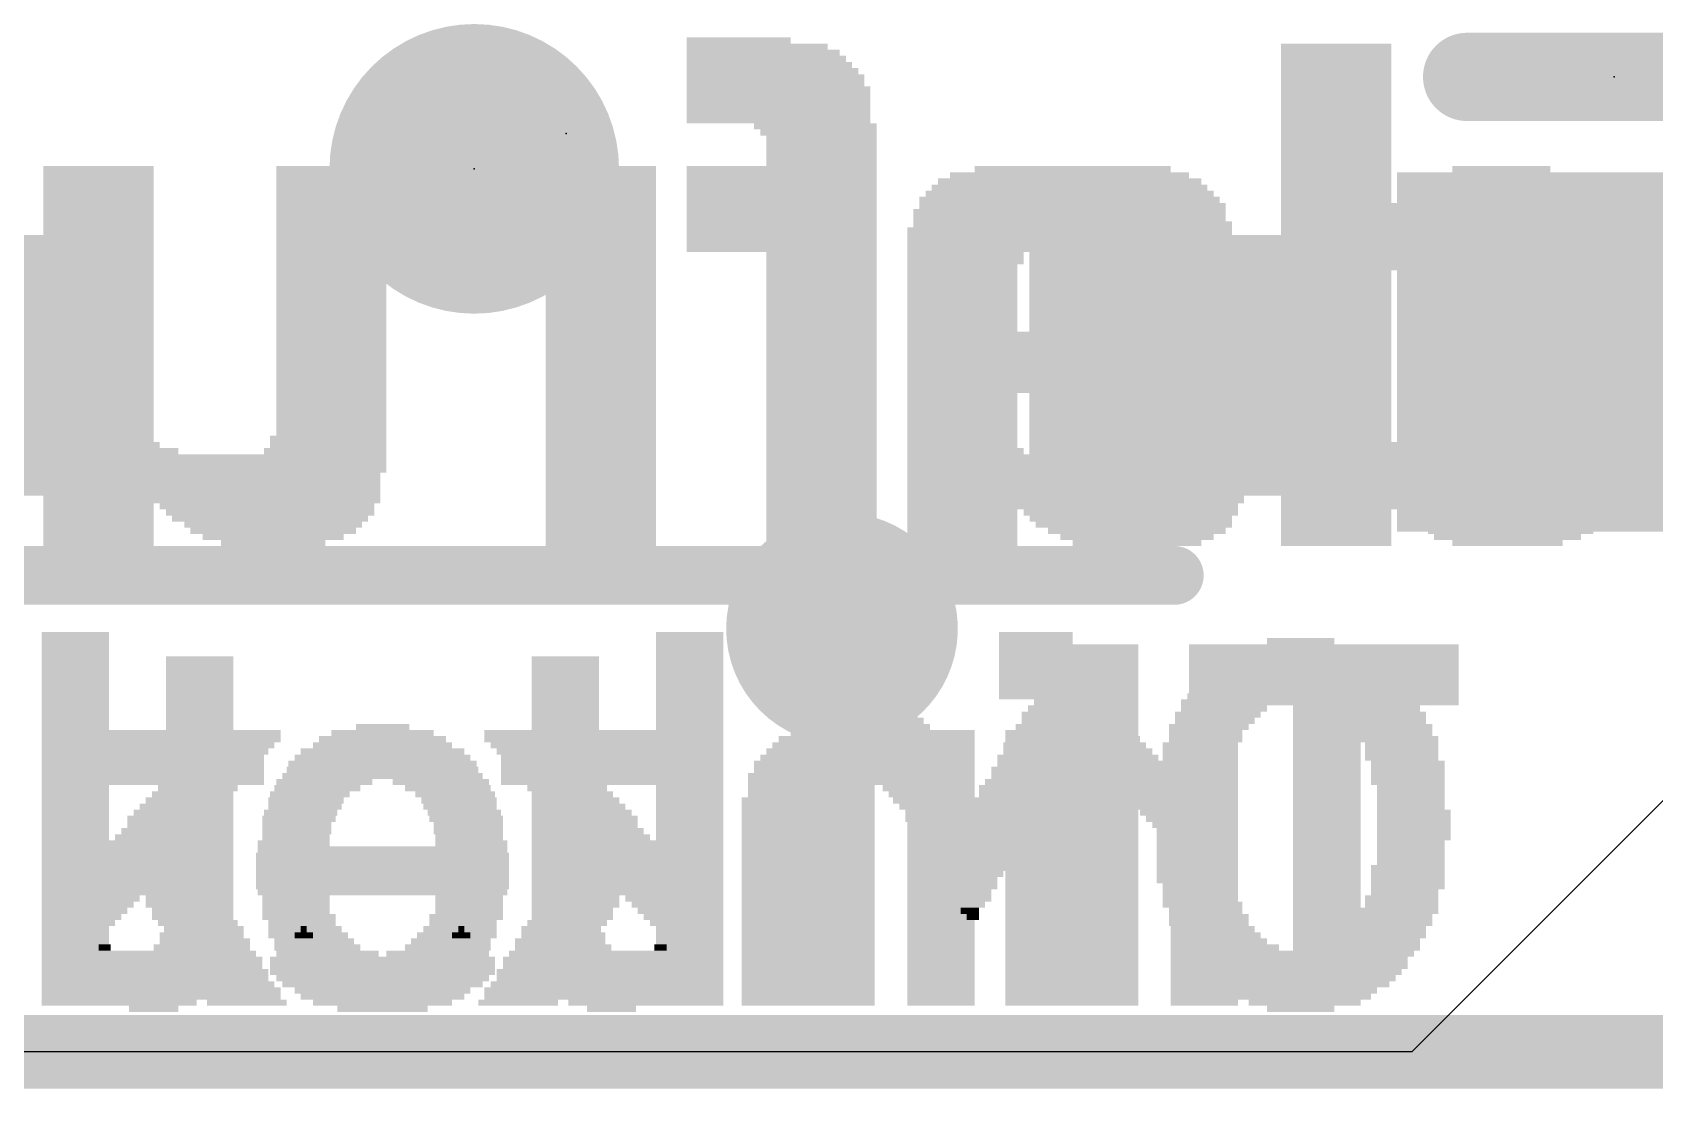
# Model space of a CAD drawing. Extents: x -13.8 to 7.7, y -19.4 to 21.7.
# Drawn here: x -2.73 to 2.87, y -14.1 to -10.45 of the extents above; entities that cross this region are included whole.
import ezdxf

# ---------------------------------------------------------------- set-up
doc = ezdxf.new("R2010")
doc.units = 0
for name, color, linetype in [('1', 12, 'CONTINUOUS'), ('16', 132, 'CONTINUOUS'), ('18', 110, 'CONTINUOUS'), ('20', 53, 'CONTINUOUS'), ('200', 40, 'CONTINUOUS'), ('201', 6, 'CONTINUOUS'), ('21', 40, 'CONTINUOUS'), ('23', 53, 'CONTINUOUS'), ('47', 253, 'CONTINUOUS')]:
    doc.layers.add(name, color=color, linetype=linetype)

# ---------------------------------------------------------------- blocks, each defined once
blk = doc.blocks.new('RECT')
blk.add_solid([(-0.5, -0.5), (0.5, -0.5), (-0.5, 0.5), (0.5, 0.5)])
blk = doc.blocks.new('PIE')
at = {"const_width": 0.5}
blk.add_lwpolyline([(0, -0.25, 1), (0, 0.25, 1), (0, -0.25)], format="xyb", dxfattribs=at)
blk = doc.blocks.new('ROUNDV')
at = {"const_width": 0.5}
blk.add_lwpolyline([(0, -0.25, 1), (0, 0.25, 1), (0, -0.25)], format="xyb", dxfattribs=at)

msp = doc.modelspace()

# ---------------------------------------------------------------- linework, layer by layer
at = {"layer": '1', "const_width": 0.254}
msp.add_lwpolyline([(-7.62, -13.97), (7.62, -13.97)], dxfattribs=at)
at = {"layer": '16', "const_width": 0.254}
msp.add_lwpolyline([(-7.62, -13.97), (7.62, -13.97)], dxfattribs=at)
at = {"layer": '20'}
for p, q in [((3.556, -12.446), (2.032, -13.97)), ((2.032, -13.97), (-5.08, -13.97))]:
    msp.add_line(p, q, dxfattribs=at)
at = {"layer": '21'}
for points, const_width in [([(3.2385, -10.6045), (2.2225, -10.6045)], 0.3048), ([(1.211, -12.3255), (-2.989, -12.3255)], 0.2032)]:
    msp.add_lwpolyline(points, dxfattribs=dict(at, const_width=const_width))
for points, const_width in [([(2.2225, -10.5283, 1), (2.2225, -10.6807)], 0.1524), ([(1.211, -12.3763, 1), (1.211, -12.2747)], 0.1016)]:
    msp.add_lwpolyline(points, format="xyb", dxfattribs=dict(at, const_width=const_width))
at = {"layer": '23'}
for p in [(2.7305, -10.6045), (-0.889, -10.8001), (-1.2065, -10.922)]:
    msp.add_point(p, dxfattribs=at)
at = {"layer": '47', "const_width": 0.13}
msp.add_lwpolyline([(-1.651, -13.97), (-13.38, -13.97)], dxfattribs=at)
at = {"layer": '47', "const_width": 0.065}
msp.add_lwpolyline([(-1.651, -14.0025, 1), (-1.651, -13.9375)], format="xyb", dxfattribs=at)

# ---------------------------------------------------------------- block references
at = {"layer": '1'}
msp.add_blockref('PIE', (-1.2065, -10.922), dxfattribs=at)
at = {"layer": '1', "xscale": 1.24, "yscale": 1.5, "rotation": 270}
msp.add_blockref('RECT', (2.7305, -11.5545), dxfattribs=at)
at = {"layer": '1', "xscale": 0.9, "yscale": 0.9}
for p in [(-2.939, -11.6001), (1.161, -11.6001)]:
    msp.add_blockref('RECT', p, dxfattribs=at)
at = {"layer": '18', "xscale": 0.8001, "yscale": 0.8001}
msp.add_blockref('ROUNDV', (0.0635, -12.5095), dxfattribs=at)
msp.add_blockref('ROUNDV', (0.0635, -12.5095), dxfattribs=at)
at = {"layer": '200', "yscale": 0.0212}
for p, xscale in [((-2.5843, -12.5312), 0.2327), ((-2.5843, -12.5524), 0.2327), ((1.6473, -12.5524), 0.2327), ((-2.5843, -12.5736), 0.2327), ((-2.5843, -12.5947), 0.2327), ((0.071, -12.5736), 0.2539), ((0.0816, -12.5947), 0.2751), ((0.9491, -12.5947), 0.2751), ((0.9597, -12.5736), 0.2539), ((1.6579, -12.5947), 0.4655), ((1.6579, -12.5736), 0.3808), ((-2.5843, -12.6159), 0.2327), ((-2.5843, -12.637), 0.2327), ((-2.5843, -12.6582), 0.2327), ((-0.8917, -12.6159), 0.2327), ((-0.8917, -12.637), 0.2327), ((-0.8917, -12.6582), 0.2327), ((0.0816, -12.6159), 0.2751), ((0.0922, -12.637), 0.2962), ((0.0922, -12.6582), 0.2962), ((0.9385, -12.637), 0.2962), ((0.9385, -12.6582), 0.2962), ((0.9491, -12.6159), 0.2751), ((1.6579, -12.6582), 0.6347), ((1.6579, -12.637), 0.5924), ((1.6473, -12.6159), 0.529), ((-2.5843, -12.6794), 0.2327), ((-2.5843, -12.7005), 0.2327), ((-2.5843, -12.7217), 0.2327), ((-0.8917, -12.6794), 0.2327), ((-0.8917, -12.7005), 0.2327), ((-0.8917, -12.7217), 0.2327), ((0.1027, -12.6794), 0.3174), ((0.1133, -12.7005), 0.3385), ((0.1133, -12.7217), 0.3385), ((0.9173, -12.7005), 0.3385), ((0.9173, -12.7217), 0.3385), ((0.9279, -12.6794), 0.3174), ((1.6473, -12.7217), 0.7405), ((1.6579, -12.7005), 0.7194), ((1.6579, -12.6794), 0.6771), ((-2.5843, -12.7428), 0.2327), ((-2.5843, -12.764), 0.2327), ((-0.8917, -12.7428), 0.2327), ((-0.8917, -12.764), 0.2327), ((0.1239, -12.7428), 0.3597), ((0.1239, -12.764), 0.3597), ((0.9068, -12.7428), 0.3597), ((0.9068, -12.764), 0.3597), ((1.404, -12.764), 0.3385), ((1.6473, -12.7428), 0.7829), ((1.8906, -12.764), 0.3385), ((-2.5843, -12.7851), 0.2327), ((-2.5843, -12.8063), 0.2327), ((-2.5843, -12.8275), 0.2327), ((-0.8917, -12.7851), 0.2327), ((-0.8917, -12.8063), 0.2327), ((-0.8917, -12.8275), 0.2327), ((0.1345, -12.7851), 0.3808), ((0.1345, -12.8063), 0.3808), ((0.1451, -12.8275), 0.402), ((0.8856, -12.8063), 0.402), ((0.8856, -12.8275), 0.402), ((0.8962, -12.7851), 0.3808), ((1.3511, -12.8275), 0.2751), ((1.3617, -12.8063), 0.2962), ((1.3828, -12.7851), 0.2962), ((1.9118, -12.7851), 0.2962), ((1.9329, -12.8063), 0.2962), ((1.9435, -12.8275), 0.2751), ((-2.5843, -12.8486), 0.2327), ((-2.5843, -12.8698), 0.2327), ((-2.5843, -12.8909), 0.2327), ((-2.0237, -12.8909), 0.2962), ((-2.0131, -12.8698), 0.2751), ((-1.5159, -12.8909), 0.4232), ((-1.5159, -12.8698), 0.3385), ((-1.5159, -12.8486), 0.1693), ((-0.8282, -12.8698), 0.5713), ((-0.8282, -12.8909), 0.5713), ((-0.8917, -12.8486), 0.2327), ((0.1556, -12.8486), 0.4232), ((0.1556, -12.8698), 0.4232), ((0.1662, -12.8909), 0.4443), ((0.8644, -12.8909), 0.4443), ((0.875, -12.8486), 0.4232), ((0.875, -12.8698), 0.4232), ((1.3193, -12.8698), 0.2539), ((1.3193, -12.8909), 0.2539), ((1.3299, -12.8486), 0.2751), ((1.9647, -12.8486), 0.2751), ((1.9858, -12.8909), 0.2751), ((1.9752, -12.8698), 0.2539), ((-2.5843, -12.9121), 0.2327), ((-2.5843, -12.9332), 0.2327), ((-2.0554, -12.9332), 0.2751), ((-2.0448, -12.9121), 0.2962), ((-1.5159, -12.9332), 0.5501), ((-1.5159, -12.9121), 0.4655), ((-0.8282, -12.9121), 0.5713), ((-0.8282, -12.9332), 0.5713), ((0.1662, -12.9121), 0.4443), ((0.1768, -12.9332), 0.4655), ((0.8539, -12.9121), 0.4655), ((0.8539, -12.9332), 0.4655), ((1.2982, -12.9121), 0.2539), ((1.2982, -12.9332), 0.2539), ((1.9964, -12.9121), 0.2539), ((1.9964, -12.9332), 0.2539), ((-2.5843, -12.9544), 0.2327), ((-2.5843, -12.9756), 0.2327), ((-2.5843, -12.9967), 0.2327), ((-2.1189, -12.9967), 0.2751), ((-2.0977, -12.9756), 0.2751), ((-2.0766, -12.9544), 0.2751), ((-1.5264, -12.9967), 0.6559), ((-1.5159, -12.9756), 0.6347), ((-1.5159, -12.9544), 0.5924), ((-0.8282, -12.9544), 0.5713), ((-0.8282, -12.9756), 0.5713), ((-0.8282, -12.9967), 0.5713), ((0.1874, -12.9544), 0.4866), ((0.1874, -12.9756), 0.4866), ((0.198, -12.9967), 0.5078), ((0.7057, -12.9967), 0.2539), ((0.8433, -12.9544), 0.4866), ((0.8433, -12.9756), 0.4866), ((0.9702, -12.9967), 0.2327), ((1.277, -12.9967), 0.2539), ((1.2982, -12.9544), 0.2539), ((1.2876, -12.9756), 0.2327), ((1.9964, -12.9544), 0.2539), ((2.0176, -12.9756), 0.2539), ((2.0176, -12.9967), 0.2539), ((-2.5843, -13.0179), 0.2327), ((-2.5843, -13.039), 0.2327), ((-2.5843, -13.0602), 0.2327), ((-2.1612, -13.0602), 0.2751), ((-2.1506, -13.039), 0.2962), ((-2.1294, -13.0179), 0.2962), ((-1.7486, -13.0602), 0.2962), ((-1.7169, -13.039), 0.3174), ((-1.5159, -13.0179), 0.6771), ((-1.3149, -13.039), 0.3174), ((-1.2937, -13.0602), 0.2751), ((-0.8282, -13.0179), 0.5713), ((-0.8282, -13.039), 0.5713), ((-0.8917, -13.0602), 0.2327), ((0.0604, -13.0179), 0.2327), ((0.0604, -13.039), 0.2327), ((0.0604, -13.0602), 0.2327), ((0.3249, -13.0179), 0.2539), ((0.3566, -13.0602), 0.2751), ((0.3461, -13.039), 0.2539), ((0.674, -13.0602), 0.2751), ((0.6846, -13.039), 0.2539), ((0.7057, -13.0179), 0.2539), ((0.9702, -13.0179), 0.2327), ((0.9702, -13.039), 0.2327), ((0.9702, -13.0602), 0.2327), ((1.277, -13.0179), 0.2539), ((1.277, -13.039), 0.2539), ((1.277, -13.0602), 0.2539), ((2.0176, -13.0179), 0.2539), ((2.0176, -13.039), 0.2539), ((2.0281, -13.0602), 0.2327), ((-2.5843, -13.0814), 0.2327), ((-2.5843, -13.1025), 0.2327), ((-2.2035, -13.1025), 0.2751), ((-2.1823, -13.0814), 0.2751), ((-1.7909, -13.1025), 0.2539), ((-1.7698, -13.0814), 0.2539), ((-1.2725, -13.0814), 0.2751), ((-1.262, -13.1025), 0.2539), ((-0.8917, -13.0814), 0.2327), ((-0.8917, -13.1025), 0.2327), ((0.0604, -13.0814), 0.2327), ((0.0604, -13.1025), 0.2327), ((0.5047, -13.1025), 0.529), ((0.3672, -13.0814), 0.2539), ((0.6634, -13.0814), 0.2539), ((0.9702, -13.0814), 0.2327), ((0.9702, -13.1025), 0.2327), ((1.2664, -13.0814), 0.2327), ((1.2664, -13.1025), 0.2327), ((2.0281, -13.0814), 0.2327), ((2.0281, -13.1025), 0.2327), ((-2.5843, -13.1237), 0.2327), ((-2.5843, -13.1448), 0.2327), ((-2.5843, -13.166), 0.2327), ((-2.2564, -13.166), 0.2962), ((-2.2458, -13.1448), 0.2751), ((-2.2247, -13.1237), 0.2751), ((-1.8121, -13.166), 0.2539), ((-1.7909, -13.1237), 0.2539), ((-1.8015, -13.1448), 0.2327), ((-1.2514, -13.1237), 0.2327), ((-1.2408, -13.1448), 0.2539), ((-1.2302, -13.166), 0.2327), ((-0.8917, -13.1237), 0.2327), ((-0.8917, -13.1448), 0.2327), ((-0.8917, -13.166), 0.2327), ((0.0604, -13.1237), 0.2327), ((0.0604, -13.1448), 0.2327), ((0.0604, -13.166), 0.2327), ((0.5153, -13.1237), 0.5078), ((0.5153, -13.1448), 0.4655), ((0.5047, -13.166), 0.4443), ((0.9702, -13.1237), 0.2327), ((0.9702, -13.1448), 0.2327), ((0.9702, -13.166), 0.2327), ((1.2664, -13.1237), 0.2327), ((1.2664, -13.1448), 0.2327), ((1.2664, -13.166), 0.2327), ((2.0281, -13.1237), 0.2327), ((2.0387, -13.1448), 0.2539), ((2.0387, -13.166), 0.2539), ((-2.5843, -13.1871), 0.2327), ((-2.5843, -13.2083), 0.2327), ((-2.5843, -13.2295), 0.2327), ((-2.3093, -13.2295), 0.2751), ((-2.2881, -13.2083), 0.2751), ((-2.267, -13.1871), 0.2751), ((-1.8227, -13.1871), 0.2327), ((-1.8227, -13.2083), 0.2327), ((-1.8227, -13.2295), 0.2327), ((-1.2302, -13.1871), 0.2327), ((-1.2302, -13.2083), 0.2327), ((-1.2196, -13.2295), 0.2116), ((-0.8917, -13.1871), 0.2327), ((-0.8917, -13.2083), 0.2327), ((-0.8917, -13.2295), 0.2327), ((0.0604, -13.1871), 0.2327), ((0.0604, -13.2083), 0.2327), ((0.0604, -13.2295), 0.2327), ((0.5153, -13.1871), 0.4232), ((0.5048, -13.2083), 0.402), ((0.5153, -13.2295), 0.3809), ((0.9702, -13.1871), 0.2327), ((0.9702, -13.2083), 0.2327), ((0.9702, -13.2295), 0.2327), ((1.2664, -13.1871), 0.2327), ((1.2664, -13.2083), 0.2327), ((1.2664, -13.2295), 0.2327), ((2.0387, -13.1871), 0.2539), ((2.0387, -13.2083), 0.2539), ((2.0387, -13.2295), 0.2539), ((-2.4468, -13.2506), 0.5078), ((-2.4362, -13.2718), 0.529), ((-1.8227, -13.2506), 0.2327), ((-1.5159, -13.2718), 0.8463), ((-1.2091, -13.2506), 0.2327), ((-0.8917, -13.2506), 0.2327), ((-0.8917, -13.2718), 0.2327), ((0.0604, -13.2506), 0.2327), ((0.0604, -13.2718), 0.2327), ((0.5153, -13.2506), 0.3385), ((0.5047, -13.2718), 0.3174), ((0.9702, -13.2506), 0.2327), ((0.9702, -13.2718), 0.2327), ((1.2664, -13.2506), 0.2327), ((1.2664, -13.2718), 0.2327), ((2.0281, -13.2506), 0.2327), ((2.0281, -13.2718), 0.2327), ((-2.4257, -13.3141), 0.5501), ((-2.4257, -13.3353), 0.5501), ((-2.4362, -13.2929), 0.529), ((-1.5264, -13.2929), 0.8675), ((-1.5264, -13.3141), 0.8675), ((-1.5264, -13.3353), 0.8675), ((-0.8917, -13.2929), 0.2327), ((-0.8917, -13.3141), 0.2327), ((-0.8917, -13.3353), 0.2327), ((0.0604, -13.2929), 0.2327), ((0.0604, -13.3141), 0.2327), ((0.0604, -13.3353), 0.2327), ((0.5153, -13.2929), 0.2962), ((0.5048, -13.3141), 0.2751), ((0.5153, -13.3353), 0.2539), ((0.9702, -13.2929), 0.2327), ((0.9702, -13.3141), 0.2327), ((0.9702, -13.3353), 0.2327), ((1.277, -13.3141), 0.2539), ((1.277, -13.3353), 0.2539), ((1.2664, -13.2929), 0.2327), ((2.0176, -13.3353), 0.2539), ((2.0281, -13.2929), 0.2327), ((2.0281, -13.3141), 0.2327), ((-2.4151, -13.3564), 0.5713), ((-2.4045, -13.3776), 0.5924), ((-2.4045, -13.3987), 0.5924), ((-1.5264, -13.3564), 0.8675), ((-1.5264, -13.3776), 0.8675), ((-1.5264, -13.3987), 0.8675), ((-0.8917, -13.3564), 0.2327), ((-0.8917, -13.3776), 0.2327), ((-0.8917, -13.3987), 0.2327), ((0.0604, -13.3564), 0.2327), ((0.0604, -13.3776), 0.2327), ((0.0604, -13.3987), 0.2327), ((0.5153, -13.3564), 0.2116), ((0.5047, -13.3776), 0.1904), ((0.5153, -13.3987), 0.1693), ((0.9702, -13.3564), 0.2327), ((0.9702, -13.3776), 0.2327), ((0.9702, -13.3987), 0.2327), ((1.277, -13.3564), 0.2539), ((1.277, -13.3776), 0.2539), ((1.2876, -13.3987), 0.2327), ((2.0176, -13.3564), 0.2539), ((2.0176, -13.3776), 0.2539), ((2.0176, -13.3987), 0.2539), ((-2.3939, -13.4199), 0.6136), ((-2.5315, -13.441), 0.3385), ((-2.2141, -13.441), 0.2539), ((-1.5159, -13.4199), 0.8463), ((-1.8227, -13.441), 0.2327), ((-0.8917, -13.4199), 0.2327), ((-0.8917, -13.441), 0.2327), ((0.0604, -13.4199), 0.2327), ((0.0604, -13.441), 0.2327), ((0.5153, -13.4199), 0.127), ((0.5153, -13.441), 0.127), ((0.9702, -13.4199), 0.2327), ((0.9702, -13.441), 0.2327), ((1.2982, -13.4199), 0.2539), ((1.2982, -13.441), 0.2539), ((1.9964, -13.441), 0.2539), ((2.007, -13.4199), 0.2327), ((-2.5632, -13.5045), 0.2751), ((-2.542, -13.4622), 0.3174), ((-2.5526, -13.4834), 0.2962), ((-2.2035, -13.4622), 0.2751), ((-2.1823, -13.4834), 0.2751), ((-2.1823, -13.5045), 0.2751), ((-1.8227, -13.4622), 0.2327), ((-1.8227, -13.4834), 0.2327), ((-1.8121, -13.5045), 0.2539), ((-0.8917, -13.4622), 0.2327), ((-0.8917, -13.4834), 0.2327), ((-0.8917, -13.5045), 0.2327), ((0.0604, -13.4622), 0.2327), ((0.0604, -13.4834), 0.2327), ((0.0604, -13.5045), 0.2327), ((0.5153, -13.4622), 0.0846), ((0.5048, -13.4834), 0.0635), ((0.5153, -13.5045), 0.0423), ((0.9702, -13.4622), 0.2327), ((0.9702, -13.4834), 0.2327), ((0.9702, -13.5045), 0.2327), ((1.3088, -13.4622), 0.2751), ((1.3193, -13.4834), 0.2539), ((1.3299, -13.5045), 0.2751), ((1.9858, -13.4834), 0.2751), ((1.9752, -13.5045), 0.2539), ((1.9964, -13.4622), 0.2539), ((-2.5738, -13.5257), 0.2539), ((-2.5843, -13.5468), 0.2327), ((-2.5843, -13.568), 0.2327), ((-2.1612, -13.5257), 0.2751), ((-2.14, -13.5468), 0.2751), ((-2.14, -13.568), 0.2751), ((-1.8015, -13.5257), 0.2327), ((-1.7909, -13.5468), 0.2539), ((-1.7803, -13.568), 0.2751), ((-1.2514, -13.568), 0.0635), ((-1.2514, -13.5468), 0.0212), ((-0.8917, -13.5257), 0.2327), ((-0.8917, -13.5468), 0.2327), ((-0.8811, -13.568), 0.2539), ((0.0604, -13.5257), 0.2327), ((0.0604, -13.5468), 0.2327), ((0.0604, -13.568), 0.2327), ((0.9702, -13.5257), 0.2327), ((0.9702, -13.5468), 0.2327), ((0.9702, -13.568), 0.2327), ((1.3299, -13.5257), 0.2751), ((1.3511, -13.5468), 0.2751), ((1.3617, -13.568), 0.2962), ((1.9329, -13.568), 0.2962), ((1.9435, -13.5468), 0.2751), ((1.9647, -13.5257), 0.2751), ((-2.5843, -13.5892), 0.2327), ((-2.5843, -13.6103), 0.2327), ((-2.1189, -13.5892), 0.2751), ((-2.1189, -13.6103), 0.2751), ((-1.7592, -13.5892), 0.2751), ((-1.7486, -13.6103), 0.2962), ((-1.262, -13.6103), 0.1693), ((-1.262, -13.5892), 0.1269), ((-0.8705, -13.6103), 0.2751), ((-0.8811, -13.5892), 0.2539), ((-0.5637, -13.6103), 0.0423), ((0.0604, -13.5892), 0.2327), ((0.0604, -13.6103), 0.2327), ((0.9702, -13.5892), 0.2327), ((0.9702, -13.6103), 0.2327), ((1.3828, -13.5892), 0.2962), ((1.404, -13.6103), 0.3385), ((1.8906, -13.6103), 0.3385), ((1.9118, -13.5892), 0.2962), ((-2.5843, -13.6315), 0.2327), ((-2.5843, -13.6526), 0.2327), ((-2.5843, -13.6738), 0.2327), ((-2.0977, -13.6315), 0.2751), ((-2.0766, -13.6526), 0.2751), ((-2.0766, -13.6738), 0.2751), ((-1.7063, -13.6315), 0.3385), ((-1.4947, -13.6526), 0.7194), ((-1.4947, -13.6738), 0.7194), ((-1.2831, -13.6315), 0.2539), ((-0.7753, -13.6315), 0.4655), ((-0.7647, -13.6526), 0.4443), ((-0.7647, -13.6738), 0.4443), ((0.0604, -13.6315), 0.2327), ((0.0604, -13.6526), 0.2327), ((0.0604, -13.6738), 0.2327), ((0.9702, -13.6315), 0.2327), ((0.9702, -13.6526), 0.2327), ((0.9702, -13.6738), 0.2327), ((1.6473, -13.6315), 0.7829), ((1.6473, -13.6526), 0.7405), ((1.6473, -13.6738), 0.7405), ((-2.5843, -13.6949), 0.2327), ((-2.5843, -13.7161), 0.2327), ((-2.0554, -13.6949), 0.2751), ((-2.0554, -13.7161), 0.2751), ((-1.4841, -13.6949), 0.6982), ((-1.4841, -13.7161), 0.6559), ((-0.7647, -13.6949), 0.4443), ((-0.7542, -13.7161), 0.4232), ((0.0604, -13.6949), 0.2327), ((0.0604, -13.7161), 0.2327), ((0.9702, -13.6949), 0.2327), ((0.9702, -13.7161), 0.2327), ((1.6473, -13.6949), 0.6982), ((1.6473, -13.7161), 0.6559), ((-2.5843, -13.7373), 0.2327), ((-2.5843, -13.7584), 0.2327), ((-2.5843, -13.7796), 0.2327), ((-2.0342, -13.7373), 0.2751), ((-2.0131, -13.7584), 0.2751), ((-2.0131, -13.7796), 0.2751), ((-1.4841, -13.7373), 0.6136), ((-1.4841, -13.7584), 0.529), ((-1.4841, -13.7796), 0.4866), ((-0.7542, -13.7373), 0.4232), ((-0.7436, -13.7584), 0.402), ((-0.733, -13.7796), 0.3809), ((0.0604, -13.7373), 0.2327), ((0.0604, -13.7584), 0.2327), ((0.0604, -13.7796), 0.2327), ((0.9702, -13.7373), 0.2327), ((0.9702, -13.7584), 0.2327), ((0.9702, -13.7796), 0.2327), ((1.6473, -13.7373), 0.6136), ((1.6473, -13.7584), 0.529), ((1.6473, -13.7796), 0.4866), ((-2.5843, -13.8007), 0.2327), ((-1.9919, -13.8007), 0.2751), ((-1.4841, -13.8007), 0.402), ((-1.4841, -13.8219), 0.2327), ((-0.7224, -13.8007), 0.3174), ((-0.733, -13.8219), 0.1693), ((0.0604, -13.8007), 0.2327), ((0.9702, -13.8007), 0.2327), ((1.6473, -13.8007), 0.3597), ((1.6473, -13.8219), 0.2327)]:
    msp.add_blockref('RECT', p, dxfattribs=dict(at, xscale=xscale))
at = {"layer": '201', "yscale": 0.0212, "rotation": 180}
for p, xscale in [((-0.2932, -10.4789), 0.3597), ((-0.198, -10.5424), 0.5501), ((-0.2297, -10.5001), 0.4866), ((-0.2085, -10.5212), 0.529), ((1.7698, -10.5001), 0.3808), ((1.7698, -10.5212), 0.3808), ((1.7698, -10.5424), 0.3808), ((-0.1874, -10.5635), 0.5713), ((-0.1768, -10.5847), 0.5924), ((1.7698, -10.5635), 0.3808), ((1.7698, -10.5847), 0.3808), ((-0.1662, -10.6058), 0.6136), ((-0.1662, -10.627), 0.6136), ((-0.1556, -10.6482), 0.6347), ((1.7698, -10.6058), 0.3808), ((1.7698, -10.627), 0.3808), ((1.7698, -10.6482), 0.3808), ((-0.1556, -10.6693), 0.6347), ((-0.1556, -10.6905), 0.6347), ((1.7698, -10.6693), 0.3808), ((1.7698, -10.6905), 0.3808), ((-0.1556, -10.7116), 0.6347), ((-0.1556, -10.7328), 0.6347), ((-0.1556, -10.754), 0.6347), ((1.7698, -10.7116), 0.3808), ((1.7698, -10.7328), 0.3808), ((1.7698, -10.754), 0.3808), ((-0.0287, -10.7751), 0.4232), ((-0.0181, -10.7963), 0.402), ((-0.0075, -10.8174), 0.3809), ((1.7698, -10.7751), 0.3808), ((1.7698, -10.7963), 0.3808), ((1.7698, -10.8174), 0.3808), ((-0.0075, -10.8386), 0.3809), ((-0.0075, -10.8597), 0.3809), ((1.7698, -10.8386), 0.3808), ((1.7698, -10.8597), 0.3808), ((-2.5042, -10.9232), 0.3808), ((-1.7002, -10.9232), 0.3808), ((-1.2876, -10.9232), 0.2327), ((-0.7692, -10.9232), 0.3808), ((-0.1451, -10.9232), 0.6559), ((-0.0075, -10.8809), 0.3809), ((-0.0075, -10.9021), 0.3809), ((0.86, -10.9232), 0.6771), ((1.7698, -10.8809), 0.3808), ((1.7698, -10.9021), 0.3808), ((1.7698, -10.9232), 0.3808), ((2.341, -10.9232), 0.3385), ((-2.5042, -10.9444), 0.3808), ((-2.5042, -10.9655), 0.3808), ((-2.5042, -10.9867), 0.3808), ((-1.7002, -10.9444), 0.3808), ((-1.7002, -10.9655), 0.3808), ((-1.7002, -10.9867), 0.3808), ((-1.2664, -10.9444), 0.2751), ((-1.2453, -10.9655), 0.3174), ((-1.2347, -10.9867), 0.3385), ((-0.7692, -10.9444), 0.3808), ((-0.7692, -10.9655), 0.3808), ((-0.7692, -10.9867), 0.3808), ((-0.1451, -10.9444), 0.6559), ((-0.1451, -10.9655), 0.6559), ((-0.1451, -10.9867), 0.6559), ((0.8494, -10.9867), 0.9521), ((0.8494, -10.9655), 0.9098), ((0.8494, -10.9444), 0.8252), ((1.7698, -10.9444), 0.3808), ((1.7698, -10.9655), 0.3808), ((1.7698, -10.9867), 0.3808), ((2.3516, -10.9867), 0.6136), ((2.3516, -10.9655), 0.5713), ((2.3516, -10.9444), 0.4866), ((-2.5042, -11.0079), 0.3808), ((-2.5042, -11.029), 0.3808), ((-1.7002, -11.0079), 0.3808), ((-1.7002, -11.029), 0.3808), ((-1.2241, -11.0079), 0.3597), ((-1.2135, -11.029), 0.3808), ((-0.7692, -11.0079), 0.3808), ((-0.7692, -11.029), 0.3808), ((-0.1451, -11.0079), 0.6559), ((-0.1451, -11.029), 0.6559), ((0.8494, -11.029), 1.0368), ((0.8494, -11.0079), 0.9944), ((1.7698, -11.0079), 0.3808), ((1.7698, -11.029), 0.3808), ((2.341, -11.029), 0.7194), ((2.341, -11.0079), 0.6771), ((-2.5042, -11.0502), 0.3808), ((-2.5042, -11.0713), 0.3808), ((-2.5042, -11.0925), 0.3808), ((-1.7002, -11.0502), 0.3808), ((-1.7002, -11.0713), 0.3808), ((-1.7002, -11.0925), 0.3808), ((-1.203, -11.0502), 0.402), ((-1.1924, -11.0713), 0.4232), ((-0.9914, -11.0925), 0.8252), ((-0.7692, -11.0502), 0.3808), ((-0.7692, -11.0713), 0.3808), ((-0.1451, -11.0502), 0.6559), ((-0.1451, -11.0713), 0.6559), ((-0.1451, -11.0925), 0.6559), ((0.8494, -11.0713), 1.0791), ((0.8494, -11.0925), 1.0791), ((0.86, -11.0502), 1.0579), ((2.1506, -11.0502), 1.1425), ((2.1506, -11.0713), 1.1425), ((2.1612, -11.0925), 1.1637), ((-2.5042, -11.1136), 0.3808), ((-2.5042, -11.1348), 0.3808), ((-2.5042, -11.156), 0.3808), ((-1.7002, -11.1136), 0.3808), ((-1.7002, -11.1348), 0.3808), ((-1.7002, -11.156), 0.3808), ((-0.9914, -11.1136), 0.8252), ((-0.9914, -11.1348), 0.8252), ((-0.9914, -11.156), 0.8252), ((-0.1451, -11.1136), 0.6559), ((-0.1451, -11.1348), 0.6559), ((-0.1451, -11.156), 0.6559), ((0.8494, -11.1348), 1.1214), ((0.8494, -11.156), 1.1214), ((0.86, -11.1136), 1.1002), ((2.1612, -11.1136), 1.1637), ((2.1612, -11.1348), 1.1637), ((2.1718, -11.156), 1.1849), ((-2.5042, -11.1771), 0.3808), ((-2.5042, -11.1983), 0.3808), ((-1.7002, -11.1771), 0.3808), ((-1.7002, -11.1983), 0.3808), ((-0.9914, -11.1771), 0.8252), ((-0.9914, -11.1983), 0.8252), ((-0.1451, -11.1771), 0.6559), ((-0.1451, -11.1983), 0.6559), ((0.8494, -11.1771), 1.1214), ((0.8494, -11.1983), 1.1214), ((2.1718, -11.1771), 1.1849), ((2.1718, -11.1983), 1.1849), ((-2.5042, -11.2194), 0.3808), ((-2.5042, -11.2406), 0.3808), ((-2.5042, -11.2618), 0.3808), ((-1.7002, -11.2194), 0.3808), ((-1.7002, -11.2406), 0.3808), ((-1.7002, -11.2618), 0.3808), ((-0.9914, -11.2194), 0.8252), ((-0.9914, -11.2406), 0.8252), ((-0.9914, -11.2618), 0.8252), ((-0.0075, -11.2194), 0.3809), ((-0.0075, -11.2406), 0.3809), ((-0.0075, -11.2618), 0.3809), ((0.4897, -11.2194), 0.402), ((0.4897, -11.2406), 0.402), ((0.4791, -11.2618), 0.3808), ((1.2196, -11.2194), 0.3808), ((1.2302, -11.2406), 0.3597), ((1.2302, -11.2618), 0.3597), ((1.7803, -11.2618), 0.402), ((2.1718, -11.2194), 1.1849), ((1.8121, -11.2406), 0.4655), ((2.5632, -11.2406), 0.402), ((2.5844, -11.2618), 0.402), ((-2.5042, -11.2829), 0.3808), ((-2.5042, -11.3041), 0.3808), ((-2.5042, -11.3252), 0.3808), ((-1.7002, -11.2829), 0.3808), ((-1.7002, -11.3041), 0.3808), ((-1.7002, -11.3252), 0.3808), ((-0.9914, -11.2829), 0.8252), ((-0.8221, -11.3041), 0.4866), ((-0.7904, -11.3252), 0.4232), ((-0.0075, -11.2829), 0.3809), ((-0.0075, -11.3041), 0.3809), ((-0.0075, -11.3252), 0.3809), ((0.4791, -11.2829), 0.3808), ((0.4791, -11.3041), 0.3808), ((0.4791, -11.3252), 0.3808), ((1.2302, -11.2829), 0.3597), ((1.2302, -11.3041), 0.3597), ((1.2302, -11.3252), 0.3597), ((1.7698, -11.2829), 0.3808), ((1.7698, -11.3041), 0.3808), ((1.7698, -11.3252), 0.3808), ((2.5844, -11.2829), 0.402), ((2.5949, -11.3041), 0.3808), ((2.5949, -11.3252), 0.3808), ((-2.5042, -11.3464), 0.3808), ((-2.5042, -11.3675), 0.3808), ((-1.7002, -11.3464), 0.3808), ((-1.7002, -11.3675), 0.3808), ((-0.7692, -11.3464), 0.3808), ((-0.7692, -11.3675), 0.3808), ((-0.0075, -11.3464), 0.3809), ((-0.0075, -11.3675), 0.3809), ((0.4791, -11.3464), 0.3808), ((0.4791, -11.3675), 0.3808), ((1.2302, -11.3464), 0.3597), ((1.7698, -11.3464), 0.3808), ((1.7698, -11.3675), 0.3808), ((2.5949, -11.3464), 0.3808), ((2.5949, -11.3675), 0.3808), ((-2.5042, -11.3887), 0.3808), ((-2.5042, -11.4099), 0.3808), ((-2.5042, -11.431), 0.3808), ((-1.7002, -11.3887), 0.3808), ((-1.7002, -11.4099), 0.3808), ((-1.7002, -11.431), 0.3808), ((-0.7692, -11.3887), 0.3808), ((-0.7692, -11.4099), 0.3808), ((-0.7692, -11.431), 0.3808), ((-0.0075, -11.3887), 0.3809), ((-0.0075, -11.4099), 0.3809), ((-0.0075, -11.431), 0.3809), ((0.4791, -11.3887), 0.3808), ((0.4791, -11.4099), 0.3808), ((0.4791, -11.431), 0.3808), ((1.7698, -11.3887), 0.3808), ((1.7698, -11.4099), 0.3808), ((1.7698, -11.431), 0.3808), ((2.5949, -11.3887), 0.3808), ((2.5949, -11.4099), 0.3808), ((2.5949, -11.431), 0.3808), ((-2.5042, -11.4522), 0.3808), ((-2.5042, -11.4733), 0.3808), ((-2.5042, -11.4945), 0.3808), ((-1.7002, -11.4522), 0.3808), ((-1.7002, -11.4733), 0.3808), ((-1.7002, -11.4945), 0.3808), ((-0.7692, -11.4522), 0.3808), ((-0.7692, -11.4733), 0.3808), ((-0.7692, -11.4945), 0.3808), ((-0.0075, -11.4522), 0.3809), ((-0.0075, -11.4733), 0.3809), ((-0.0075, -11.4945), 0.3809), ((0.4791, -11.4522), 0.3808), ((0.4791, -11.4733), 0.3808), ((0.8071, -11.4945), 1.0368), ((0.9975, -11.4733), 0.529), ((1.7698, -11.4522), 0.3808), ((1.7698, -11.4733), 0.3808), ((1.7698, -11.4945), 0.3808), ((2.5949, -11.4522), 0.3808), ((2.5949, -11.4733), 0.3808), ((2.5949, -11.4945), 0.3808), ((-2.5042, -11.5156), 0.3808), ((-2.5042, -11.5368), 0.3808), ((-1.7002, -11.5156), 0.3808), ((-1.7002, -11.5368), 0.3808), ((-0.7692, -11.5156), 0.3808), ((-0.7692, -11.5368), 0.3808), ((-0.0075, -11.5156), 0.3809), ((-0.0075, -11.5368), 0.3809), ((0.8282, -11.5156), 1.0791), ((0.8388, -11.5368), 1.1002), ((1.7698, -11.5156), 0.3808), ((1.7698, -11.5368), 0.3808), ((2.5949, -11.5156), 0.3808), ((2.5949, -11.5368), 0.3808), ((-2.5042, -11.558), 0.3808), ((-2.5042, -11.5791), 0.3808), ((-2.5042, -11.6003), 0.3808), ((-1.7002, -11.558), 0.3808), ((-1.7002, -11.5791), 0.3808), ((-1.7002, -11.6003), 0.3808), ((-0.7692, -11.558), 0.3808), ((-0.7692, -11.5791), 0.3808), ((-0.7692, -11.6003), 0.3808), ((-0.0075, -11.558), 0.3809), ((-0.0075, -11.5791), 0.3809), ((-0.0075, -11.6003), 0.3809), ((0.8494, -11.558), 1.1214), ((0.8494, -11.5791), 1.1214), ((0.86, -11.6003), 1.1425), ((1.7698, -11.558), 0.3808), ((1.7698, -11.5791), 0.3808), ((1.7698, -11.6003), 0.3808), ((2.5949, -11.558), 0.3808), ((2.5949, -11.5791), 0.3808), ((2.5949, -11.6003), 0.3808), ((-2.5042, -11.6214), 0.3808), ((-2.5042, -11.6426), 0.3808), ((-1.7002, -11.6214), 0.3808), ((-1.7002, -11.6426), 0.3808), ((-0.7692, -11.6214), 0.3808), ((-0.7692, -11.6426), 0.3808), ((-0.0075, -11.6214), 0.3809), ((-0.0075, -11.6426), 0.3809), ((0.86, -11.6214), 1.1425), ((0.8705, -11.6426), 1.1637), ((1.7698, -11.6214), 0.3808), ((1.7698, -11.6426), 0.3808), ((2.5949, -11.6214), 0.3808), ((2.5949, -11.6426), 0.3808), ((-2.5042, -11.6638), 0.3808), ((-2.5042, -11.6849), 0.3808), ((-2.5042, -11.7061), 0.3808), ((-1.7002, -11.6638), 0.3808), ((-1.7002, -11.6849), 0.3808), ((-1.7002, -11.7061), 0.3808), ((-0.7692, -11.6638), 0.3808), ((-0.7692, -11.6849), 0.3808), ((-0.7692, -11.7061), 0.3808), ((-0.0075, -11.6638), 0.3809), ((-0.0075, -11.6849), 0.3809), ((-0.0075, -11.7061), 0.3809), ((0.8705, -11.6638), 1.1637), ((0.8705, -11.6849), 1.1637), ((0.4791, -11.7061), 0.3808), ((1.2514, -11.7061), 0.402), ((1.7698, -11.6638), 0.3808), ((1.7698, -11.6849), 0.3808), ((1.7698, -11.7061), 0.3808), ((2.5949, -11.6638), 0.3808), ((2.5949, -11.6849), 0.3808), ((2.5949, -11.7061), 0.3808), ((-2.5042, -11.7272), 0.3808), ((-2.5042, -11.7484), 0.3808), ((-2.5042, -11.7695), 0.3808), ((-1.7002, -11.7272), 0.3808), ((-1.7002, -11.7484), 0.3808), ((-1.7002, -11.7695), 0.3808), ((-0.7692, -11.7272), 0.3808), ((-0.7692, -11.7484), 0.3808), ((-0.7692, -11.7695), 0.3808), ((-0.0075, -11.7272), 0.3809), ((-0.0075, -11.7484), 0.3809), ((-0.0075, -11.7695), 0.3809), ((0.4791, -11.7272), 0.3808), ((0.4791, -11.7484), 0.3808), ((0.4791, -11.7695), 0.3808), ((1.262, -11.7272), 0.3808), ((1.2725, -11.7484), 0.3597), ((1.2831, -11.7695), 0.3809), ((1.7698, -11.7272), 0.3808), ((1.7698, -11.7484), 0.3808), ((1.7698, -11.7695), 0.3808), ((2.5949, -11.7272), 0.3808), ((2.5949, -11.7484), 0.3808), ((2.5949, -11.7695), 0.3808), ((-2.5042, -11.7907), 0.3808), ((-2.5042, -11.8119), 0.3808), ((-1.7002, -11.7907), 0.3808), ((-1.7002, -11.8119), 0.3808), ((-0.7692, -11.7907), 0.3808), ((-0.7692, -11.8119), 0.3808), ((-0.0075, -11.7907), 0.3809), ((-0.0075, -11.8119), 0.3809), ((0.4791, -11.7907), 0.3808), ((0.4791, -11.8119), 0.3808), ((1.2831, -11.7907), 0.3809), ((1.2831, -11.8119), 0.3809), ((1.7698, -11.7907), 0.3808), ((1.7698, -11.8119), 0.3808), ((2.5949, -11.7907), 0.3808), ((2.5949, -11.8119), 0.3808), ((-2.5042, -11.833), 0.3808), ((-2.5042, -11.8542), 0.3808), ((-2.4936, -11.8753), 0.402), ((-1.7108, -11.8542), 0.402), ((-1.7108, -11.8753), 0.402), ((-1.7002, -11.833), 0.3808), ((-0.7692, -11.833), 0.3808), ((-0.7692, -11.8542), 0.3808), ((-0.7692, -11.8753), 0.3808), ((-0.0075, -11.833), 0.3809), ((-0.0075, -11.8542), 0.3809), ((-0.0075, -11.8753), 0.3809), ((0.4791, -11.833), 0.3808), ((0.4791, -11.8542), 0.3808), ((0.4791, -11.8753), 0.3808), ((1.2831, -11.833), 0.3809), ((1.2831, -11.8542), 0.3809), ((1.2831, -11.8753), 0.3809), ((1.7803, -11.8753), 0.402), ((1.7698, -11.833), 0.3808), ((1.7698, -11.8542), 0.3808), ((2.5844, -11.8542), 0.402), ((2.5844, -11.8753), 0.402), ((2.5949, -11.833), 0.3808), ((-2.4619, -11.8965), 0.4655), ((-2.1022, -11.9177), 1.1849), ((-2.1022, -11.9388), 1.1849), ((-1.7213, -11.8965), 0.4232), ((-0.7692, -11.8965), 0.3808), ((-0.7692, -11.9177), 0.3808), ((-0.7692, -11.9388), 0.3808), ((-0.0075, -11.8965), 0.3809), ((-0.0075, -11.9177), 0.3809), ((-0.0075, -11.9388), 0.3809), ((0.4897, -11.8965), 0.402), ((0.5108, -11.9177), 0.4443), ((0.5426, -11.9388), 0.5078), ((1.2725, -11.9388), 0.402), ((1.2831, -11.8965), 0.3809), ((1.2831, -11.9177), 0.3809), ((1.8121, -11.8965), 0.4655), ((1.8544, -11.9177), 0.5501), ((2.1718, -11.9388), 1.1849), ((2.5315, -11.9177), 0.4655), ((2.5738, -11.8965), 0.4232), ((-2.1128, -11.9811), 1.1637), ((-2.1022, -11.96), 1.1849), ((-0.7692, -11.96), 0.3808), ((-0.7692, -11.9811), 0.3808), ((-0.0075, -11.96), 0.3809), ((-0.0075, -11.9811), 0.3809), ((0.8811, -11.96), 1.1849), ((0.8705, -11.9811), 1.1637), ((2.1718, -11.96), 1.1849), ((2.1718, -11.9811), 1.1849), ((-2.1128, -12.0023), 1.1637), ((-2.1128, -12.0234), 1.1637), ((-2.1128, -12.0446), 1.1637), ((-0.7692, -12.0023), 0.3808), ((-0.7692, -12.0234), 0.3808), ((-0.7692, -12.0446), 0.3808), ((-0.0075, -12.0023), 0.3809), ((-0.0075, -12.0234), 0.3809), ((-0.0075, -12.0446), 0.3809), ((0.8705, -12.0023), 1.1637), ((0.8705, -12.0234), 1.1637), ((0.8705, -12.0446), 1.1637), ((2.1718, -12.0023), 1.1849), ((2.1612, -12.0234), 1.1637), ((2.1612, -12.0446), 1.1637), ((-2.1128, -12.0658), 1.1637), ((-2.5042, -12.0869), 0.3808), ((-2.5042, -12.1081), 0.3808), ((-1.9223, -12.0869), 0.7405), ((-1.9118, -12.1081), 0.7194), ((-0.7692, -12.0658), 0.3808), ((-0.7692, -12.0869), 0.3808), ((-0.7692, -12.1081), 0.3808), ((-0.0075, -12.0658), 0.3809), ((-0.0075, -12.0869), 0.3809), ((-0.0075, -12.1081), 0.3809), ((0.8705, -12.0658), 1.1637), ((0.86, -12.0869), 1.1425), ((0.4791, -12.1081), 0.3808), ((1.061, -12.1081), 0.7405), ((2.1506, -12.0869), 1.1425), ((2.1612, -12.0658), 1.1637), ((1.7698, -12.1081), 0.3808), ((2.3622, -12.1081), 0.7194), ((-2.5042, -12.1292), 0.3808), ((-2.5042, -12.1504), 0.3808), ((-1.9118, -12.1292), 0.6771), ((-1.9012, -12.1504), 0.6136), ((-0.7692, -12.1292), 0.3808), ((-0.7692, -12.1504), 0.3808), ((-0.0075, -12.1292), 0.3809), ((-0.0075, -12.1504), 0.3809), ((0.4791, -12.1292), 0.3808), ((0.4791, -12.1504), 0.3808), ((1.061, -12.1292), 0.6982), ((1.0715, -12.1504), 0.6771), ((1.7698, -12.1292), 0.3808), ((1.7698, -12.1504), 0.3808), ((2.3622, -12.1292), 0.6771), ((2.3622, -12.1504), 0.6347), ((-2.5042, -12.1716), 0.3808), ((-2.5042, -12.1927), 0.3808), ((-2.5042, -12.2139), 0.3808), ((-1.9012, -12.1716), 0.5713), ((-1.9012, -12.1927), 0.4866), ((-1.9012, -12.2139), 0.3597), ((-0.7692, -12.1716), 0.3808), ((-0.7692, -12.1927), 0.3808), ((-0.7692, -12.2139), 0.3808), ((-0.0075, -12.1716), 0.3809), ((-0.0075, -12.1927), 0.3809), ((-0.0075, -12.2139), 0.3809), ((0.4791, -12.1716), 0.3808), ((0.4791, -12.1927), 0.3808), ((0.4791, -12.2139), 0.3808), ((1.0821, -12.1716), 0.6136), ((1.0821, -12.1927), 0.529), ((1.0821, -12.2139), 0.4443), ((1.7698, -12.1716), 0.3808), ((1.7698, -12.1927), 0.3808), ((1.7698, -12.2139), 0.3808), ((2.3728, -12.1716), 0.5713), ((2.3622, -12.1927), 0.5078), ((2.3622, -12.2139), 0.3809), ((-0.4624, -12.5312), 0.2327), ((-0.4624, -12.5524), 0.2327), ((0.733, -12.5312), 0.2539), ((0.733, -12.5524), 0.2539), ((-0.4624, -12.5736), 0.2327), ((-0.4624, -12.5947), 0.2327), ((0.733, -12.5736), 0.2539), ((0.733, -12.5947), 0.2539), ((1.7274, -12.5736), 0.931), ((1.7274, -12.5947), 0.931), ((-2.1551, -12.6159), 0.2327), ((-2.1551, -12.637), 0.2327), ((-2.1551, -12.6582), 0.2327), ((-0.4624, -12.6159), 0.2327), ((-0.4624, -12.637), 0.2327), ((-0.4624, -12.6582), 0.2327), ((0.733, -12.6159), 0.2539), ((0.733, -12.637), 0.2539), ((0.733, -12.6582), 0.2539), ((1.7274, -12.6159), 0.931), ((1.7274, -12.637), 0.931), ((1.7274, -12.6582), 0.931), ((-2.1551, -12.6794), 0.2327), ((-2.1551, -12.7005), 0.2327), ((-2.1551, -12.7217), 0.2327), ((-0.4624, -12.6794), 0.2327), ((-0.4624, -12.7005), 0.2327), ((-0.4624, -12.7217), 0.2327), ((0.733, -12.6794), 0.2539), ((0.733, -12.7005), 0.2539), ((0.733, -12.7217), 0.2539), ((1.7274, -12.6794), 0.931), ((1.7274, -12.7005), 0.931), ((1.7274, -12.7217), 0.931), ((-2.1551, -12.7428), 0.2327), ((-2.1551, -12.764), 0.2327), ((-0.4624, -12.7428), 0.2327), ((-0.4624, -12.764), 0.2327), ((0.733, -12.7428), 0.2539), ((1.7274, -12.7428), 0.931), ((1.7274, -12.764), 0.931), ((-2.1551, -12.7851), 0.2327), ((-2.1551, -12.8063), 0.2327), ((-2.1551, -12.8275), 0.2327), ((-0.4624, -12.7851), 0.2327), ((-0.4624, -12.8063), 0.2327), ((-0.4624, -12.8275), 0.2327), ((1.738, -12.7851), 0.2327), ((1.738, -12.8063), 0.2327), ((1.738, -12.8275), 0.2327), ((-2.2186, -12.8698), 0.5713), ((-2.2186, -12.8909), 0.5713), ((-2.1551, -12.8486), 0.2327), ((-1.5309, -12.8909), 0.4232), ((-1.5309, -12.8698), 0.3385), ((-1.5309, -12.8486), 0.1693), ((-1.0337, -12.8698), 0.2751), ((-1.0231, -12.8909), 0.2962), ((-0.4624, -12.8486), 0.2327), ((-0.4624, -12.8698), 0.2327), ((-0.4624, -12.8909), 0.2327), ((0.0348, -12.8909), 0.3808), ((0.0348, -12.8698), 0.2962), ((0.0348, -12.8486), 0.1693), ((0.4051, -12.8698), 0.2327), ((0.4051, -12.8909), 0.2327), ((0.7436, -12.8698), 0.2327), ((0.7436, -12.8909), 0.2327), ((0.9763, -12.8698), 0.1481), ((0.9446, -12.8486), 0.0846), ((0.9975, -12.8909), 0.1904), ((1.3149, -12.8698), 0.2327), ((1.3149, -12.8909), 0.2327), ((1.738, -12.8486), 0.2327), ((1.738, -12.8698), 0.2327), ((1.738, -12.8909), 0.2327), ((-2.2186, -12.9121), 0.5713), ((-2.2186, -12.9332), 0.5713), ((-1.5309, -12.9332), 0.5501), ((-1.5309, -12.9121), 0.4655), ((-1.002, -12.9121), 0.2962), ((-0.9914, -12.9332), 0.2751), ((-0.4624, -12.9121), 0.2327), ((-0.4624, -12.9332), 0.2327), ((0.0348, -12.9332), 0.4655), ((0.0348, -12.9121), 0.4232), ((0.4051, -12.9121), 0.2327), ((0.4051, -12.9332), 0.2327), ((0.7436, -12.9121), 0.2327), ((0.7436, -12.9332), 0.2327), ((1.0186, -12.9332), 0.2327), ((1.0081, -12.9121), 0.2116), ((1.3149, -12.9121), 0.2327), ((1.3149, -12.9332), 0.2327), ((1.738, -12.9121), 0.2327), ((1.738, -12.9332), 0.2327), ((-2.2186, -12.9544), 0.5713), ((-2.2186, -12.9756), 0.5713), ((-2.2186, -12.9967), 0.5713), ((-1.5309, -12.9756), 0.6347), ((-1.5203, -12.9967), 0.6559), ((-1.5309, -12.9544), 0.5924), ((-0.9702, -12.9544), 0.2751), ((-0.9491, -12.9756), 0.2751), ((-0.9385, -12.9967), 0.2962), ((-0.4624, -12.9544), 0.2327), ((-0.4624, -12.9756), 0.2327), ((-0.4624, -12.9967), 0.2327), ((0.1406, -12.9756), 0.7617), ((0.1406, -12.9967), 0.7617), ((0.1512, -12.9544), 0.7405), ((0.7436, -12.9544), 0.2327), ((0.7436, -12.9756), 0.2327), ((0.7436, -12.9967), 0.2327), ((1.0292, -12.9544), 0.2539), ((1.0398, -12.9756), 0.2751), ((1.1667, -12.9967), 0.529), ((1.3149, -12.9544), 0.2327), ((1.3149, -12.9756), 0.2327), ((1.738, -12.9544), 0.2327), ((1.738, -12.9756), 0.2327), ((1.738, -12.9967), 0.2327), ((-2.2186, -13.0179), 0.5713), ((-2.2186, -13.039), 0.5713), ((-2.1551, -13.0602), 0.2327), ((-1.7531, -13.0602), 0.2751), ((-1.7319, -13.039), 0.3174), ((-1.5309, -13.0179), 0.6771), ((-1.3299, -13.039), 0.3174), ((-1.2982, -13.0602), 0.2962), ((-0.9173, -13.0179), 0.2962), ((-0.8962, -13.039), 0.2962), ((-0.8856, -13.0602), 0.2751), ((-0.4624, -13.0179), 0.2327), ((-0.4624, -13.039), 0.2327), ((-0.4624, -13.0602), 0.2327), ((0.13, -13.0179), 0.7829), ((0.13, -13.039), 0.7829), ((-0.1027, -13.0602), 0.3174), ((0.3627, -13.0602), 0.3174), ((0.7436, -13.0179), 0.2327), ((0.7436, -13.039), 0.2327), ((0.7436, -13.0602), 0.2327), ((1.1667, -13.0179), 0.529), ((1.1667, -13.039), 0.529), ((1.1667, -13.0602), 0.529), ((1.738, -13.0179), 0.2327), ((1.738, -13.039), 0.2327), ((1.738, -13.0602), 0.2327), ((-2.1551, -13.0814), 0.2327), ((-2.1551, -13.1025), 0.2327), ((-1.7742, -13.0814), 0.2751), ((-1.7848, -13.1025), 0.2539), ((-1.277, -13.0814), 0.2539), ((-1.2559, -13.1025), 0.2539), ((-0.8644, -13.0814), 0.2751), ((-0.8433, -13.1025), 0.2751), ((-0.4624, -13.0814), 0.2327), ((-0.4624, -13.1025), 0.2327), ((-0.1451, -13.1025), 0.2751), ((-0.1239, -13.0814), 0.2751), ((0.3733, -13.0814), 0.2962), ((0.3839, -13.1025), 0.2751), ((0.7436, -13.0814), 0.2327), ((0.7436, -13.1025), 0.2327), ((1.1667, -13.0814), 0.529), ((1.2302, -13.1025), 0.402), ((1.738, -13.0814), 0.2327), ((1.738, -13.1025), 0.2327), ((-2.1551, -13.1237), 0.2327), ((-2.1551, -13.1448), 0.2327), ((-2.1551, -13.166), 0.2327), ((-1.806, -13.1448), 0.2539), ((-1.8166, -13.166), 0.2327), ((-1.7954, -13.1237), 0.2327), ((-1.2559, -13.1237), 0.2539), ((-1.2453, -13.1448), 0.2327), ((-1.2347, -13.166), 0.2539), ((-0.8221, -13.1237), 0.2751), ((-0.801, -13.1448), 0.2751), ((-0.7904, -13.166), 0.2962), ((-0.4624, -13.1237), 0.2327), ((-0.4624, -13.1448), 0.2327), ((-0.4624, -13.166), 0.2327), ((-0.1556, -13.1237), 0.2539), ((-0.1556, -13.1448), 0.2539), ((-0.1556, -13.166), 0.2539), ((0.3945, -13.1237), 0.2539), ((0.4051, -13.1448), 0.2327), ((0.4051, -13.166), 0.2327), ((0.7436, -13.1237), 0.2327), ((0.7436, -13.1448), 0.2327), ((0.7436, -13.166), 0.2327), ((1.2514, -13.1237), 0.3597), ((1.262, -13.1448), 0.3385), ((1.2725, -13.166), 0.3174), ((1.738, -13.1237), 0.2327), ((1.738, -13.1448), 0.2327), ((1.738, -13.166), 0.2327), ((-2.1551, -13.1871), 0.2327), ((-2.1551, -13.2083), 0.2327), ((-2.1551, -13.2295), 0.2327), ((-1.8166, -13.1871), 0.2327), ((-1.8166, -13.2083), 0.2327), ((-1.8271, -13.2295), 0.2116), ((-1.2241, -13.1871), 0.2327), ((-1.2241, -13.2083), 0.2327), ((-1.2241, -13.2295), 0.2327), ((-0.7798, -13.1871), 0.2751), ((-0.7586, -13.2083), 0.2751), ((-0.7375, -13.2295), 0.2751), ((-0.4624, -13.1871), 0.2327), ((-0.4624, -13.2083), 0.2327), ((-0.4624, -13.2295), 0.2327), ((-0.1662, -13.1871), 0.2327), ((-0.1662, -13.2083), 0.2327), ((-0.1662, -13.2295), 0.2327), ((0.4051, -13.1871), 0.2327), ((0.4051, -13.2083), 0.2327), ((0.4051, -13.2295), 0.2327), ((0.7436, -13.1871), 0.2327), ((0.7436, -13.2083), 0.2327), ((0.7436, -13.2295), 0.2327), ((1.2831, -13.1871), 0.2962), ((1.2937, -13.2083), 0.2751), ((1.2937, -13.2295), 0.2751), ((1.738, -13.1871), 0.2327), ((1.738, -13.2083), 0.2327), ((1.738, -13.2295), 0.2327), ((-2.1551, -13.2506), 0.2327), ((-2.1551, -13.2718), 0.2327), ((-1.5309, -13.2718), 0.8463), ((-1.8377, -13.2506), 0.2327), ((-1.2241, -13.2506), 0.2327), ((-0.6105, -13.2718), 0.529), ((-0.6, -13.2506), 0.5078), ((-0.1662, -13.2506), 0.2327), ((-0.1662, -13.2718), 0.2327), ((0.4051, -13.2506), 0.2327), ((0.4051, -13.2718), 0.2327), ((0.7436, -13.2506), 0.2327), ((0.7436, -13.2718), 0.2327), ((1.3043, -13.2506), 0.2539), ((1.3043, -13.2718), 0.2539), ((1.738, -13.2506), 0.2327), ((1.738, -13.2718), 0.2327), ((-2.1551, -13.2929), 0.2327), ((-2.1551, -13.3141), 0.2327), ((-2.1551, -13.3353), 0.2327), ((-1.5203, -13.2929), 0.8675), ((-1.5203, -13.3141), 0.8675), ((-1.5203, -13.3353), 0.8675), ((-0.6211, -13.3141), 0.5501), ((-0.6211, -13.3353), 0.5501), ((-0.6105, -13.2929), 0.529), ((-0.1662, -13.2929), 0.2327), ((-0.1662, -13.3141), 0.2327), ((-0.1662, -13.3353), 0.2327), ((0.4051, -13.2929), 0.2327), ((0.4051, -13.3141), 0.2327), ((0.4051, -13.3353), 0.2327), ((0.7436, -13.2929), 0.2327), ((0.7436, -13.3141), 0.2327), ((0.7436, -13.3353), 0.2327), ((1.3043, -13.2929), 0.2539), ((1.3043, -13.3141), 0.2539), ((1.3149, -13.3353), 0.2327), ((1.738, -13.2929), 0.2327), ((1.738, -13.3141), 0.2327), ((1.738, -13.3353), 0.2327), ((-2.1551, -13.3564), 0.2327), ((-2.1551, -13.3776), 0.2327), ((-2.1551, -13.3987), 0.2327), ((-1.5203, -13.3564), 0.8675), ((-1.5203, -13.3776), 0.8675), ((-1.5203, -13.3987), 0.8675), ((-0.6423, -13.3776), 0.5924), ((-0.6423, -13.3987), 0.5924), ((-0.6317, -13.3564), 0.5713), ((-0.1662, -13.3564), 0.2327), ((-0.1662, -13.3776), 0.2327), ((-0.1662, -13.3987), 0.2327), ((0.4051, -13.3564), 0.2327), ((0.4051, -13.3776), 0.2327), ((0.4051, -13.3987), 0.2327), ((0.7436, -13.3564), 0.2327), ((0.7436, -13.3776), 0.2327), ((0.7436, -13.3987), 0.2327), ((1.3149, -13.3564), 0.2327), ((1.3149, -13.3776), 0.2327), ((1.3149, -13.3987), 0.2327), ((1.738, -13.3564), 0.2327), ((1.738, -13.3776), 0.2327), ((1.738, -13.3987), 0.2327), ((-2.1551, -13.4199), 0.2327), ((-2.1551, -13.441), 0.2327), ((-1.5309, -13.4199), 0.8463), ((-1.2241, -13.441), 0.2327), ((-0.6529, -13.4199), 0.6136), ((-0.8327, -13.441), 0.2539), ((-0.5153, -13.441), 0.3385), ((-0.1662, -13.4199), 0.2327), ((-0.1662, -13.441), 0.2327), ((0.4051, -13.4199), 0.2327), ((0.4051, -13.441), 0.2327), ((0.7436, -13.4199), 0.2327), ((0.7436, -13.441), 0.2327), ((1.3149, -13.4199), 0.2327), ((1.3149, -13.441), 0.2327), ((1.738, -13.4199), 0.2327), ((1.738, -13.441), 0.2327), ((-2.1551, -13.4622), 0.2327), ((-2.1551, -13.4834), 0.2327), ((-2.1551, -13.5045), 0.2327), ((-1.2347, -13.5045), 0.2539), ((-1.2241, -13.4622), 0.2327), ((-1.2241, -13.4834), 0.2327), ((-0.8644, -13.4834), 0.2751), ((-0.8644, -13.5045), 0.2751), ((-0.8433, -13.4622), 0.2751), ((-0.5047, -13.4622), 0.3174), ((-0.4942, -13.4834), 0.2962), ((-0.4836, -13.5045), 0.2751), ((-0.1662, -13.4622), 0.2327), ((-0.1662, -13.4834), 0.2327), ((-0.1662, -13.5045), 0.2327), ((0.4051, -13.4622), 0.2327), ((0.4051, -13.4834), 0.2327), ((0.4051, -13.5045), 0.2327), ((0.7436, -13.4622), 0.2327), ((0.7436, -13.4834), 0.2327), ((0.7436, -13.5045), 0.2327), ((1.3149, -13.4622), 0.2327), ((1.3149, -13.4834), 0.2327), ((1.3149, -13.5045), 0.2327), ((1.738, -13.4622), 0.2327), ((1.738, -13.4834), 0.2327), ((1.738, -13.5045), 0.2327), ((-2.1657, -13.568), 0.2539), ((-2.1551, -13.5257), 0.2327), ((-2.1551, -13.5468), 0.2327), ((-1.7954, -13.568), 0.0635), ((-1.7954, -13.5468), 0.0212), ((-1.2664, -13.568), 0.2751), ((-1.2559, -13.5468), 0.2539), ((-1.2453, -13.5257), 0.2327), ((-0.9068, -13.5468), 0.2751), ((-0.9068, -13.568), 0.2751), ((-0.8856, -13.5257), 0.2751), ((-0.473, -13.5257), 0.2539), ((-0.4624, -13.5468), 0.2327), ((-0.4624, -13.568), 0.2327), ((-0.1662, -13.5257), 0.2327), ((-0.1662, -13.5468), 0.2327), ((-0.1662, -13.568), 0.2327), ((0.4051, -13.5257), 0.2327), ((0.4051, -13.5468), 0.2327), ((0.4051, -13.568), 0.2327), ((0.7436, -13.5257), 0.2327), ((0.7436, -13.5468), 0.2327), ((0.7436, -13.568), 0.2327), ((1.3149, -13.5257), 0.2327), ((1.3149, -13.5468), 0.2327), ((1.3149, -13.568), 0.2327), ((1.738, -13.5257), 0.2327), ((1.738, -13.5468), 0.2327), ((1.738, -13.568), 0.2327), ((-2.483, -13.6103), 0.0423), ((-2.1762, -13.6103), 0.2751), ((-2.1657, -13.5892), 0.2539), ((-1.7848, -13.6103), 0.1693), ((-1.7848, -13.5892), 0.127), ((-1.2982, -13.6103), 0.2962), ((-1.2876, -13.5892), 0.2751), ((-0.9279, -13.5892), 0.2751), ((-0.9279, -13.6103), 0.2751), ((-0.4624, -13.5892), 0.2327), ((-0.4624, -13.6103), 0.2327), ((-0.1662, -13.5892), 0.2327), ((-0.1662, -13.6103), 0.2327), ((0.4051, -13.5892), 0.2327), ((0.4051, -13.6103), 0.2327), ((0.7436, -13.5892), 0.2327), ((0.7436, -13.6103), 0.2327), ((1.3149, -13.5892), 0.2327), ((1.3149, -13.6103), 0.2327), ((1.738, -13.5892), 0.2327), ((1.738, -13.6103), 0.2327), ((-2.2715, -13.6315), 0.4655), ((-2.282, -13.6526), 0.4443), ((-2.282, -13.6738), 0.4443), ((-1.5521, -13.6526), 0.7194), ((-1.5521, -13.6738), 0.7194), ((-1.7637, -13.6315), 0.2539), ((-1.3405, -13.6315), 0.3385), ((-0.9702, -13.6526), 0.2751), ((-0.9702, -13.6738), 0.2751), ((-0.9491, -13.6315), 0.2751), ((-0.4624, -13.6315), 0.2327), ((-0.4624, -13.6526), 0.2327), ((-0.4624, -13.6738), 0.2327), ((-0.1662, -13.6315), 0.2327), ((-0.1662, -13.6526), 0.2327), ((-0.1662, -13.6738), 0.2327), ((0.4051, -13.6315), 0.2327), ((0.4051, -13.6526), 0.2327), ((0.4051, -13.6738), 0.2327), ((0.7436, -13.6315), 0.2327), ((0.7436, -13.6526), 0.2327), ((0.7436, -13.6738), 0.2327), ((1.3149, -13.6315), 0.2327), ((1.3149, -13.6526), 0.2327), ((1.3149, -13.6738), 0.2327), ((1.738, -13.6315), 0.2327), ((1.738, -13.6526), 0.2327), ((1.738, -13.6738), 0.2327), ((-2.282, -13.6949), 0.4443), ((-2.2926, -13.7161), 0.4232), ((-1.5627, -13.6949), 0.6982), ((-1.5627, -13.7161), 0.6559), ((-0.9914, -13.6949), 0.2751), ((-0.9914, -13.7161), 0.2751), ((-0.4624, -13.6949), 0.2327), ((-0.4624, -13.7161), 0.2327), ((-0.1662, -13.6949), 0.2327), ((-0.1662, -13.7161), 0.2327), ((0.4051, -13.6949), 0.2327), ((0.4051, -13.7161), 0.2327), ((0.7436, -13.6949), 0.2327), ((0.7436, -13.7161), 0.2327), ((1.3149, -13.6949), 0.2327), ((1.3149, -13.7161), 0.2327), ((1.738, -13.6949), 0.2327), ((1.738, -13.7161), 0.2327), ((-2.2926, -13.7373), 0.4232), ((-2.3032, -13.7584), 0.402), ((-2.3138, -13.7796), 0.3809), ((-1.5627, -13.7373), 0.6136), ((-1.5627, -13.7584), 0.529), ((-1.5627, -13.7796), 0.4866), ((-1.0337, -13.7584), 0.2751), ((-1.0337, -13.7796), 0.2751), ((-1.0125, -13.7373), 0.2751), ((-0.4624, -13.7373), 0.2327), ((-0.4624, -13.7584), 0.2327), ((-0.4624, -13.7796), 0.2327), ((-0.1662, -13.7373), 0.2327), ((-0.1662, -13.7584), 0.2327), ((-0.1662, -13.7796), 0.2327), ((0.4051, -13.7373), 0.2327), ((0.4051, -13.7584), 0.2327), ((0.4051, -13.7796), 0.2327), ((0.7436, -13.7373), 0.2327), ((0.7436, -13.7584), 0.2327), ((0.7436, -13.7796), 0.2327), ((1.3149, -13.7373), 0.2327), ((1.3149, -13.7584), 0.2327), ((1.3149, -13.7796), 0.2327), ((1.738, -13.7373), 0.2327), ((1.738, -13.7584), 0.2327), ((1.738, -13.7796), 0.2327), ((-2.3243, -13.8007), 0.3174), ((-2.3138, -13.8219), 0.1693), ((-1.5627, -13.8007), 0.402), ((-1.5627, -13.8219), 0.2327), ((-1.0549, -13.8007), 0.2751), ((-0.4624, -13.8007), 0.2327), ((-0.1662, -13.8007), 0.2327), ((0.4051, -13.8007), 0.2327), ((0.7436, -13.8007), 0.2327), ((1.3149, -13.8007), 0.2327), ((1.738, -13.8007), 0.2327)]:
    msp.add_blockref('RECT', p, dxfattribs=dict(at, xscale=xscale))

doc.saveas('drawing.dxf')
